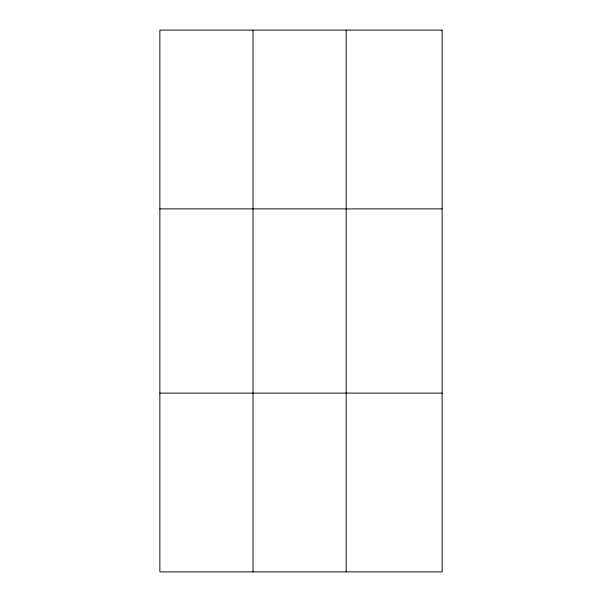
<?xml version="1.0" encoding="UTF-8"?>
<svg xmlns="http://www.w3.org/2000/svg" width="602" height="602" viewBox="0 0 602 602"><rect width="100%" height="100%" fill="white"/><g stroke="black" fill="none" stroke-linecap="round" stroke-linejoin="round"><path stroke-width="0.9" d="M253.013 30.1L253.013 571.9M346.165 30.1L346.165 571.9M159.869 208.894L442.131 208.894M159.869 393.106L442.131 393.106M442.131 30.1L442.131 571.9L159.869 571.9L159.869 30.1L442.131 30.1"/></g></svg>
